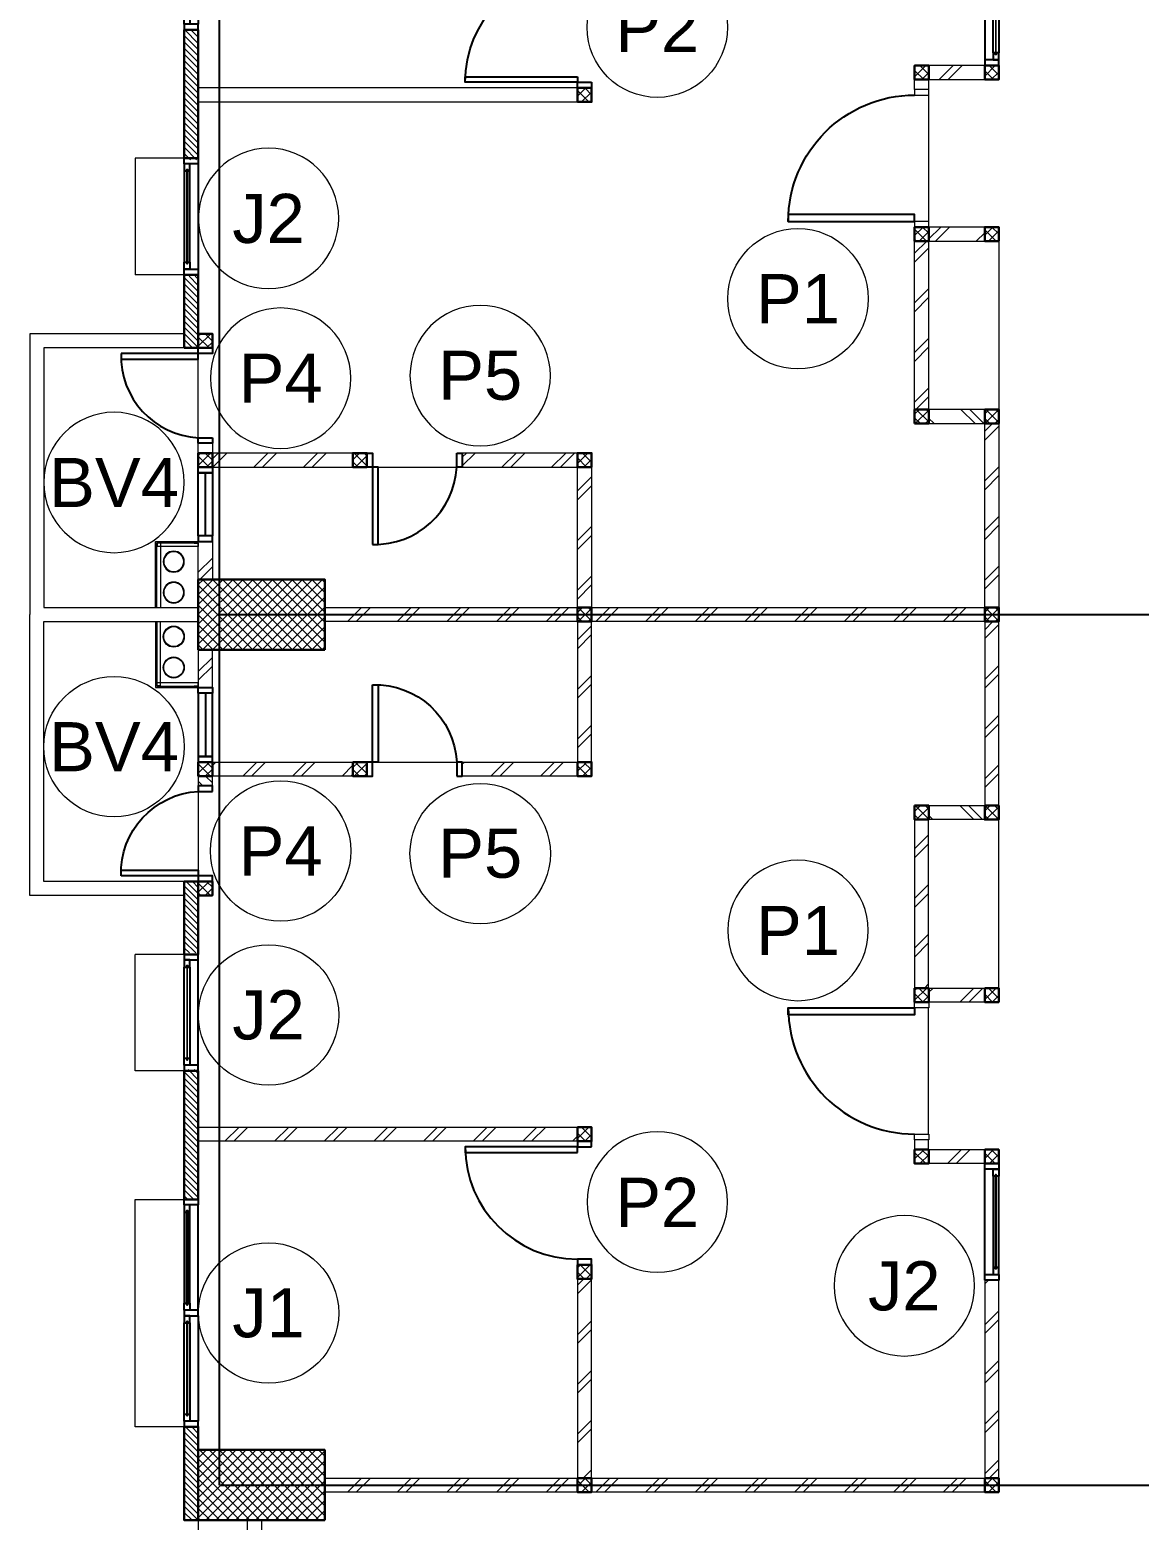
# Model space of a CAD drawing. Header units: millimetres. Extents: x -108 to 351, y -17 to 192.
# Drawn here: x 31.29 to 39.19, y 102.2 to 112.81 of the extents above; entities that cross this region are included whole.
import ezdxf
from ezdxf.enums import TextEntityAlignment as Align

# ---------------------------------------------------------------- set-up
doc = ezdxf.new("R2010")
doc.units = ezdxf.units.MM
for name, color, linetype, lineweight in [('ars', 11, 'Continuous', 0), ('KACA', 151, 'Continuous', 5), ('KOL', 1, 'Continuous', 30), ('KOLOM', 4, 'Continuous', 9), ('lan', 7, 'Continuous', 15), ('NOT', 7, 'Continuous', 20), ('tem', 5, 'Continuous', 20)]:
    doc.layers.add(name, color=color, linetype=linetype, lineweight=lineweight)
doc.layers.add('as', color=1, linetype='Continuous', plot=False)
doc.layers.add('Kusen', color=30, linetype='Continuous')
doc.styles.add('S', font='simplex', dxfattribs={"width": 0.75})
doc.styles.get("Standard").update_dxf_attribs({"font": 'arial.ttf'})
pattern_1 = [(135, (413.104584, 513.678732), (-0.0220970869, -0.0220970869), [])]
pattern_2 = [(45, (39.2, 56.965), (-0.1767767, 0.1767767), []), (45, (39.2625, 56.965), (-0.1767767, 0.1767767), [])]
pattern_3 = [(315, (30.64564, 28), (0.176777, 0.176777), []), (315, (30.64564, 27.9375), (0.176777, 0.176777), [])]
pattern_4 = [(45, (39.2, 50.765), (-0.1767767, 0.1767767), []), (45, (39.2625, 50.765), (-0.1767767, 0.1767767), [])]

# ---------------------------------------------------------------- blocks, each defined once
blk = doc.blocks.new("k2'")
at = {"layer": 'ars'}
h = blk.add_hatch(dxfattribs=at)
h.set_pattern_fill('_USER', color=256, scale=0.05, angle=45, double=1, pattern_type=0)
h.set_pattern_definition([(45, (0, -4.95), (-0.03535534, 0.03535534), []), (135, (0, -4.95), (-0.03535534, -0.03535534), [])])
h.paths.add_polyline_path([(-0.25, -0.45), (0.25, -0.45), (0.25, 0.45), (-0.25, 0.45)])
at = {"layer": 'KOL'}
blk.add_lwpolyline([(-0.25, -0.45), (0.25, -0.45), (0.25, 0.45), (-0.25, 0.45)], close=True, dxfattribs=at)
blk = doc.blocks.new('T. J1')
at = {"layer": 'Kusen'}
for p, q in [((-0.019, 0), (-0.769, 0)), ((-0.719, 0.1), (-0.069, 0.1)), ((-0.069, 0.06), (-0.719, 0.06)), ((0.021, 0), (0.771, 0)), ((0.721, 0.1), (0.071, 0.1)), ((0.071, 0.06), (0.721, 0.06))]:
    blk.add_line(p, q, dxfattribs=at)
for points in [[(-0.809, 0), (-0.769, 0), (-0.769, 0.1), (-0.809, 0.1)], [(-0.019, 0), (0.021, 0), (0.021, 0.1), (-0.019, 0.1)], [(0.811, 0), (0.771, 0), (0.771, 0.1), (0.811, 0.1)]]:
    blk.add_lwpolyline(points, close=True, dxfattribs=at)
for points in [[(-0.719, 0.077), (-0.719, 0.06), (-0.769, 0.06), (-0.769, 0.1), (-0.719, 0.1), (-0.719, 0.082), (-0.729, 0.082), (-0.729, 0.077), (-0.719, 0.077)], [(-0.069, 0.077), (-0.069, 0.06), (-0.019, 0.06), (-0.019, 0.1), (-0.069, 0.1), (-0.069, 0.082), (-0.059, 0.082), (-0.059, 0.077), (-0.069, 0.077)], [(0.071, 0.077), (0.071, 0.06), (0.021, 0.06), (0.021, 0.1), (0.071, 0.1), (0.071, 0.082), (0.061, 0.082), (0.061, 0.077), (0.071, 0.077)], [(0.721, 0.077), (0.721, 0.06), (0.771, 0.06), (0.771, 0.1), (0.721, 0.1), (0.721, 0.082), (0.731, 0.082), (0.731, 0.077), (0.721, 0.077)]]:
    blk.add_lwpolyline(points, dxfattribs=at)
at = {"layer": 'Kusen', "color": 141}
for points in [[(-0.729, 0.077), (-0.059, 0.077), (-0.059, 0.082), (-0.729, 0.082)], [(0.731, 0.077), (0.061, 0.077), (0.061, 0.082), (0.731, 0.082)]]:
    blk.add_lwpolyline(points, close=True, dxfattribs=at)
blk = doc.blocks.new('T. J2')
at = {"layer": 'KACA', "color": 141}
blk.add_lwpolyline([(-0.379, 0.077), (0.291, 0.077), (0.291, 0.082), (-0.379, 0.082)], close=True, dxfattribs=at)
at = {"layer": 'Kusen'}
for p, q in [((-0.419, 0), (0.331, 0)), ((-0.369, 0.1), (0.281, 0.1)), ((0.281, 0.06), (-0.369, 0.06))]:
    blk.add_line(p, q, dxfattribs=at)
for points in [[(-0.459, 0), (-0.419, 0), (-0.419, 0.1), (-0.459, 0.1)], [(0.331, 0), (0.371, 0), (0.371, 0.1), (0.331, 0.1)]]:
    blk.add_lwpolyline(points, close=True, dxfattribs=at)
for points in [[(-0.369, 0.077), (-0.369, 0.06), (-0.419, 0.06), (-0.419, 0.1), (-0.369, 0.1), (-0.369, 0.082), (-0.379, 0.082), (-0.379, 0.077), (-0.369, 0.077)], [(0.281, 0.077), (0.281, 0.06), (0.331, 0.06), (0.331, 0.1), (0.281, 0.1), (0.281, 0.082), (0.291, 0.082), (0.291, 0.077), (0.281, 0.077)]]:
    blk.add_lwpolyline(points, dxfattribs=at)
blk = doc.blocks.new('P.80')
at = {"layer": 'Kusen'}
for points in [[(-69.809, -74.837), (-69.769, -74.837), (-69.769, -74.037), (-69.809, -74.037)], [(-70.609, -74.937), (-70.569, -74.937), (-70.569, -74.837), (-70.609, -74.837)], [(-69.769, -74.937), (-69.729, -74.937), (-69.729, -74.837), (-69.769, -74.837)]]:
    blk.add_lwpolyline(points, close=True, dxfattribs=at)
blk.add_arc((-69.769, -74.837), 0.8, 90, 180, dxfattribs=at)
blk = doc.blocks.new('K 10.10')
at = {"layer": 'ars'}
h = blk.add_hatch(dxfattribs=at)
h.set_pattern_fill('_USER', color=256, scale=0.05, angle=45, double=1, pattern_type=0)
h.set_pattern_definition([(45, (0, 0), (-0.035355339, 0.035355339), []), (135, (0, 0), (-0.035355339, -0.035355339), [])])
h.paths.add_polyline_path([(1560.538, 1380.407), (1560.638, 1380.407), (1560.638, 1380.507), (1560.538, 1380.507)])
at = {"layer": 'KOL'}
blk.add_lwpolyline([(1560.538, 1380.407), (1560.638, 1380.407), (1560.638, 1380.507), (1560.538, 1380.507)], close=True, dxfattribs=at)
blk = doc.blocks.new('P-90')
at = {"layer": 'Kusen'}
blk.add_lwpolyline([(374.691, -21.598), (374.741, -21.598), (374.741, -22.498), (374.691, -22.498)], close=True, dxfattribs=at)
at = {"layer": 'Kusen', "lineweight": 9}
for points in [[(373.801, -22.498), (373.841, -22.498), (373.841, -22.598), (373.801, -22.598)], [(374.741, -22.498), (374.781, -22.498), (374.781, -22.598), (374.741, -22.598)]]:
    blk.add_lwpolyline(points, close=True, dxfattribs=at)
at = {"layer": 'Kusen'}
blk.add_arc((374.741, -22.498), 0.9, 90, 180, dxfattribs=at)
blk = doc.blocks.new('P.60')
at = {"layer": 'Kusen'}
for points in [[(1472.835, 997.535), (1472.875, 997.535), (1472.875, 997.435), (1472.835, 997.435)], [(1473.475, 997.535), (1473.515, 997.535), (1473.515, 997.435), (1473.475, 997.435)], [(1472.875, 996.885), (1472.915, 996.885), (1472.915, 997.435), (1472.875, 997.435)]]:
    blk.add_lwpolyline(points, close=True, dxfattribs=at)
blk.add_arc((1472.895, 997.466), 0.581, 268.0266, 356.9943, dxfattribs=at)
blk = doc.blocks.new('BV')
at = {"layer": 'Kusen'}
for points in [[(-0.225, 0.1), (-0.265, 0.1), (-0.265, 0), (-0.225, 0)], [(-0.225, 0.1), (-0.265, 0.1), (-0.265, 0), (-0.225, 0)], [(0.225, 0.1), (-0.225, 0.1), (-0.225, 0), (0.225, 0)], [(0.225, 0.1), (0.265, 0.1), (0.265, 0), (0.225, 0)]]:
    blk.add_lwpolyline(points, close=True, dxfattribs=at)
at = {"layer": 'Kusen', "color": 141}
blk.add_lwpolyline([(0.225, 0.05), (-0.225, 0.05)], dxfattribs=at)
blk = doc.blocks.new('2-typikal-1a')
at = {"layer": 'ars'}
for points in [[(6.15, 0.455), (5.68, 0.455), (5.68, 0.15)], [(6.15, 0.445), (5.69, 0.445), (5.69, 0.15)], [(5.715, 0.445), (5.69, 0.445), (5.69, 0.419), (5.692, 0.419), (5.692, 0.443), (5.715, 0.443), (5.715, 0.445)], [(5.715, 0.152), (5.715, 0.443)], [(5.69, 0.419), (6.15, 0.419)], [(5.715, 0.15), (5.69, 0.15), (5.69, 0.179), (5.692, 0.179), (5.692, 0.152), (5.715, 0.152), (5.715, 0.15)]]:
    blk.add_lwpolyline(points, dxfattribs=at)
for centre, radius in [((5.823, 0.325), 0.075), ((5.823, 0.325), 0.071), ((6.043, 0.325), 0.075), ((6.043, 0.325), 0.071)]:
    blk.add_circle(centre, radius, dxfattribs=at)
at = {"layer": 'KOL'}
for points in [[(2.035, 0.15), (2.95, 0.15), (2.95, 0.25), (2.035, 0.25)], [(3.78, 0.15), (4.3, 0.15), (4.3, 0.25), (3.78, 0.25)]]:
    blk.add_lwpolyline(points, close=True, dxfattribs=at)
at = {"layer": 'lan'}
for p, q in [((4.2, 0.25), (4.2, 1.35)), ((4.2, 1.35), (6.2, 1.35)), ((4.3, 0.25), (4.3, 1.25)), ((4.3, 1.25), (6.15, 1.25)), ((6.15, 1.25), (6.15, 0.15)), ((4.94, 0.15), (4.38, 0.15)), ((5.15, -1.13), (5.15, -1.69)), ((2.5, -5.05), (3.4, -5.05)), ((3.544, -5.55), (4.744, -5.55))]:
    blk.add_line(p, q, dxfattribs=at)
at = {"layer": 'tem', "ltscale": 2}
blk.add_lwpolyline([(2.549, -2.55), (2.449, -2.55), (2.449, 0.15), (2.549, 0.15)], close=True, dxfattribs=at)
at = {"layer": 'tem'}
for points in [[(4.98, 0.05), (5.05, 0.05), (5.05, 0.15), (4.98, 0.15)], [(5.68, 0.05), (5.95, 0.05), (5.95, 0.15), (5.68, 0.15)], [(5.05, -0.95), (5.05, 0.05), (5.15, 0.05), (5.15, -0.95)], [(5.05, -2.55), (5.05, -1.73), (5.15, -1.73), (5.15, -2.55)], [(0.05, -2.65), (1.469, -2.65), (1.469, -2.55), (0.05, -2.55)], [(5.15, -2.65), (6.15, -2.65), (6.15, -2.55), (5.15, -2.55)], [(2.39, -5.05), (2.46, -5.05), (2.46, -4.95), (2.39, -4.95)], [(3.54, -5.05), (4.74, -5.05), (4.74, -4.95), (3.54, -4.95)], [(2.29, -5.45), (2.29, -5.05), (2.39, -5.05), (2.39, -5.45)], [(3.44, -5.45), (3.44, -5.05), (3.54, -5.05), (3.54, -5.45)], [(4.74, -5.45), (4.74, -5.05), (4.84, -5.05), (4.84, -5.45)], [(0.05, -5.55), (1.46, -5.55), (1.46, -5.45), (0.05, -5.45)], [(4.84, -5.55), (6.15, -5.55), (6.15, -5.45), (4.84, -5.45)]]:
    blk.add_lwpolyline(points, close=True, dxfattribs=at)
blk.add_blockref('BV', (5.415, 0.05))
at = {"layer": 'KOLOM', "extrusion": (0, 0, -1), "xscale": -1, "zscale": -1, "rotation": 180}
for p in [(-1564.838, 1380.557), (-1565.688, 1380.557), (-1565.688, 1379.457), (-1562.107, 1377.857), (-1563.087, 1377.857), (-1565.688, 1377.857), (-1562.928, 1375.456), (-1564.078, 1375.456), (-1565.378, 1375.456), (-1562.928, 1374.957), (-1564.078, 1374.957), (-1565.378, 1374.957)]:
    blk.add_blockref('K 10.10', p, dxfattribs=at)
at = {"layer": 'Kusen', "xscale": -1}
for name, p, rotation in [('P.60', (-1468.535, 997.585), 180), ('P.60', (1002.585, 1471.785), 90), ('T. J2', (1.919, -5.45), 180)]:
    blk.add_blockref(name, p, dxfattribs=dict(at, rotation=rotation))
at = {"layer": 'Kusen'}
for name, p in [('T. J1', (1.224, 0.15)), ('T. J2', (3.409, 0.15)), ('P.80', (72.178, 72.287)), ('P-90', (-371.341, 17.547))]:
    blk.add_blockref(name, p, dxfattribs=at)
blk = doc.blocks.new('LANTAI-2')
at = {"layer": 'ars'}
h = blk.add_hatch(dxfattribs=at)
h.set_pattern_fill('ANSI31', color=256, scale=0.25, angle=90, style=0)
h.set_pattern_definition(pattern_1)
h.paths.add_polyline_path([(30.5, 25.965), (30.5, 25.04), (30.4, 25.04), (30.4, 25.965)])
h = blk.add_hatch(dxfattribs=at)
h.set_pattern_fill('TEMBOK', color=256, scale=0.25)
h.set_pattern_definition(pattern_2)
h.paths.add_polyline_path([(36.1, 25.71), (35.7, 25.71), (35.7, 25.61), (36.1, 25.61)])
h = blk.add_hatch(dxfattribs=at)
h.set_pattern_fill('TEMBOK', color=256, scale=0.25)
h.set_pattern_definition(pattern_2)
h.paths.add_polyline_path([(36.1, 24.56), (35.7, 24.56), (35.7, 24.46), (36.1, 24.46)])
h = blk.add_hatch(dxfattribs=at)
h.set_pattern_fill('TEMBOK', color=256, scale=0.25)
h.set_pattern_definition(pattern_2)
h.paths.add_polyline_path([(35.7, 24.46), (35.7, 23.26), (35.6, 23.26), (35.6, 24.46)])
h = blk.add_hatch(dxfattribs=at)
h.set_pattern_fill('ANSI31', color=256, scale=0.25, angle=90, style=0)
h.set_pattern_definition(pattern_1)
h.paths.add_polyline_path([(30.5, 24.21), (30.5, 23.7), (30.4, 23.7), (30.4, 24.21)])
h = blk.add_hatch(dxfattribs=at)
h.set_pattern_fill('TEMBOK', color=256, scale=0.25, angle=-90)
h.set_pattern_definition(pattern_3)
h.paths.add_polyline_path([(36.1, 23.26), (35.7, 23.26), (35.7, 23.16), (36.1, 23.16)])
h = blk.add_hatch(dxfattribs=at)
h.set_pattern_fill('TEMBOK', color=256, scale=0.25)
h.set_pattern_definition(pattern_2)
h.paths.add_polyline_path([(36.2, 23.16), (36.2, 21.85), (36.1, 21.85), (36.1, 23.16)])
h = blk.add_hatch(dxfattribs=at)
h.set_pattern_fill('TEMBOK', color=256, scale=0.25)
h.set_pattern_definition(pattern_2)
h.paths.add_polyline_path([(31.6, 22.95), (30.6, 22.95), (30.6, 22.85), (31.6, 22.85)])
h = blk.add_hatch(dxfattribs=at)
h.set_pattern_fill('TEMBOK', color=256, scale=0.25)
h.set_pattern_definition(pattern_2)
h.paths.add_polyline_path([(33.2, 22.95), (32.38, 22.95), (32.38, 22.85), (33.2, 22.85)])
h = blk.add_hatch(dxfattribs=at)
h.set_pattern_fill('TEMBOK', color=256, scale=0.25)
h.set_pattern_definition(pattern_2)
h.paths.add_polyline_path([(33.3, 22.85), (33.3, 21.85), (33.2, 21.85), (33.2, 22.85)])
h = blk.add_hatch(dxfattribs=at)
h.set_pattern_fill('TEMBOK', color=256, scale=0.25)
h.set_pattern_definition(pattern_2)
h.paths.add_polyline_path([(30.6, 22.32), (30.6, 22.05), (30.5, 22.05), (30.5, 22.32)])
h = blk.add_hatch(dxfattribs=at)
h.set_pattern_fill('TEMBOK', color=256, scale=0.25)
h.set_pattern_definition(pattern_2)
h.paths.add_polyline_path([(33.2, 21.75), (33.2, 21.85), (31.4, 21.85), (31.4, 21.75)])
h = blk.add_hatch(dxfattribs=at)
h.set_pattern_fill('TEMBOK', color=256, scale=0.25)
h.set_pattern_definition(pattern_2)
h.paths.add_polyline_path([(36.1, 21.75), (36.1, 21.85), (33.3, 21.85), (33.3, 21.75)])
h = blk.add_hatch(dxfattribs=at)
h.set_pattern_fill('TEMBOK', color=256, scale=0.25)
h.set_pattern_definition(pattern_2)
h.paths.add_polyline_path([(33.3, 20.75), (33.3, 21.75), (33.2, 21.75), (33.2, 20.75)])
h = blk.add_hatch(dxfattribs=at)
h.set_pattern_fill('TEMBOK', color=256, scale=0.25)
h.set_pattern_definition(pattern_2)
h.paths.add_polyline_path([(36.2, 20.44), (36.2, 21.75), (36.1, 21.75), (36.1, 20.44)])
h = blk.add_hatch(dxfattribs=at)
h.set_pattern_fill('TEMBOK', color=256, scale=0.25)
h.set_pattern_definition(pattern_2)
h.paths.add_polyline_path([(30.6, 21.28), (30.6, 21.55), (30.5, 21.55), (30.5, 21.28)])
h = blk.add_hatch(dxfattribs=at)
h.set_pattern_fill('TEMBOK', color=256, scale=0.25)
h.set_pattern_definition(pattern_2)
h.paths.add_polyline_path([(31.6, 20.65), (30.6, 20.65), (30.6, 20.75), (31.6, 20.75)])
h = blk.add_hatch(dxfattribs=at)
h.set_pattern_fill('TEMBOK', color=256, scale=0.25)
h.set_pattern_definition(pattern_2)
h.paths.add_polyline_path([(33.2, 20.65), (32.38, 20.65), (32.38, 20.75), (33.2, 20.75)])
h = blk.add_hatch(dxfattribs=at)
h.set_pattern_fill('ANSI32', color=256, scale=0.25, angle=90, style=0, double=1)
h.set_pattern_definition([(135, (85.72964, 23.02327), (-0.06629126, -0.06629126), []), (135, (85.72964, 23.06746), (-0.06629126, -0.06629126), [])])
h.paths.add_polyline_path([(30.6, 20.58), (30.6, 20.65), (30.5, 20.65), (30.5, 20.58)])
h = blk.add_hatch(dxfattribs=at)
h.set_pattern_fill('TEMBOK', color=256, scale=0.25, angle=-90)
h.set_pattern_definition(pattern_3)
h.paths.add_polyline_path([(36.1, 20.34), (35.7, 20.34), (35.7, 20.44), (36.1, 20.44)])
h = blk.add_hatch(dxfattribs=at)
h.set_pattern_fill('TEMBOK', color=256, scale=0.25)
h.set_pattern_definition(pattern_2)
h.paths.add_polyline_path([(35.7, 19.14), (35.7, 20.34), (35.6, 20.34), (35.6, 19.14)])
h = blk.add_hatch(dxfattribs=at)
h.set_pattern_fill('ANSI31', color=256, scale=0.25, angle=90, style=0)
h.set_pattern_definition(pattern_1)
h.paths.add_polyline_path([(30.5, 19.39), (30.5, 19.9), (30.4, 19.9), (30.4, 19.39)])
h = blk.add_hatch(dxfattribs=at)
h.set_pattern_fill('TEMBOK', color=256, scale=0.25)
h.set_pattern_definition(pattern_2)
h.paths.add_polyline_path([(36.1, 19.04), (35.7, 19.04), (35.7, 19.14), (36.1, 19.14)])
h = blk.add_hatch(dxfattribs=at)
h.set_pattern_fill('ANSI31', color=256, scale=0.25, angle=90, style=0)
h.set_pattern_definition(pattern_1)
h.paths.add_polyline_path([(30.5, 17.635), (30.5, 18.56), (30.4, 18.56), (30.4, 17.635)])
h = blk.add_hatch(dxfattribs=at)
h.set_pattern_fill('TEMBOK', color=256, scale=0.25)
h.set_pattern_definition(pattern_2)
h.paths.add_polyline_path([(33.2, 18.149), (33.2, 18.049), (30.5, 18.049), (30.5, 18.149)])
h = blk.add_hatch(dxfattribs=at)
h.set_pattern_fill('TEMBOK', color=256, scale=0.25)
h.set_pattern_definition(pattern_2)
h.paths.add_polyline_path([(36.1, 17.89), (35.7, 17.89), (35.7, 17.99), (36.1, 17.99)])
h = blk.add_hatch(dxfattribs=at)
h.set_pattern_fill('TEMBOK', color=256, scale=0.25)
h.set_pattern_definition(pattern_2)
h.paths.add_polyline_path([(33.3, 15.65), (33.3, 17.069), (33.2, 17.069), (33.2, 15.65)])
h = blk.add_hatch(dxfattribs=at)
h.set_pattern_fill('TEMBOK', color=256, scale=0.25)
h.set_pattern_definition(pattern_2)
h.paths.add_polyline_path([(36.2, 15.65), (36.2, 17.06), (36.1, 17.06), (36.1, 15.65)])
h = blk.add_hatch(dxfattribs=at)
h.set_pattern_fill('ANSI31', color=256, scale=0.25, angle=90, style=0)
h.set_pattern_definition(pattern_1)
h.paths.add_polyline_path([(30.5, 15.35), (30.5, 16.015), (30.4, 16.015), (30.4, 15.35)])
h = blk.add_hatch(dxfattribs=at)
h.set_pattern_fill('TEMBOK', color=256, scale=0.25)
h.set_pattern_definition(pattern_4)
h.paths.add_polyline_path([(33.2, 15.55), (33.2, 15.65), (31.4, 15.65), (31.4, 15.55)])
h = blk.add_hatch(dxfattribs=at)
h.set_pattern_fill('TEMBOK', color=256, scale=0.25)
h.set_pattern_definition(pattern_4)
h.paths.add_polyline_path([(36.1, 15.55), (36.1, 15.65), (33.3, 15.65), (33.3, 15.55)])
at = {"layer": 'as'}
for p, q in [((30.65, 15.6), (30.65, 40.4)), ((30.65, 21.8), (43.75, 21.8)), ((30.65, 15.6), (43.75, 15.6))]:
    blk.add_line(p, q, dxfattribs=at)
at = {"layer": 'KOL'}
blk.add_lwpolyline([(30.5, 15.35), (30.5, 16.015), (30.4, 16.015), (30.4, 15.35)], close=True, dxfattribs=at)
at = {"layer": 'lan'}
for p, q in [((30.4, 25.05), (30.05, 25.05)), ((30.05, 25.05), (30.05, 24.22)), ((30.4, 24.22), (30.05, 24.22)), ((30.05, 18.55), (30.05, 19.38)), ((30.4, 19.38), (30.05, 19.38)), ((30.4, 18.55), (30.05, 18.55)), ((30.05, 16.015), (30.05, 17.635)), ((30.05, 17.635), (30.4, 17.635)), ((30.4, 16.015), (30.05, 16.015)), ((30.5, 15.35), (30.5, 13.7))]:
    blk.add_line(p, q, dxfattribs=at)
blk.add_lwpolyline([(30.95, 15.35), (30.95, 13.25), (30.85, 13.25), (30.85, 15.35)], close=True, dxfattribs=at)
at = {"layer": 'tem', "ltscale": 2}
for points in [[(31.4, 21.75), (31.4, 21.85), (33.2, 21.85), (33.2, 21.75)], [(33.3, 21.75), (33.3, 21.85), (36.1, 21.85), (36.1, 21.75)], [(31.4, 15.55), (31.4, 15.65), (33.2, 15.65), (33.2, 15.55)], [(33.3, 15.55), (33.3, 15.65), (36.1, 15.65), (36.1, 15.55)]]:
    blk.add_lwpolyline(points, close=True, dxfattribs=at)
at = {"layer": 'KOL', "rotation": 90}
for p in [(30.95, 21.8), (30.95, 15.6)]:
    blk.add_blockref("k2'", p, dxfattribs=at)
at = {"layer": 'KOLOM', "extrusion": (0, 0, -1), "xscale": -1, "zscale": -1, "rotation": 90}
for p in [(1347.207, 1582.388), (1344.307, 1582.388), (1347.207, 1576.188), (1344.307, 1576.188)]:
    blk.add_blockref('K 10.10', p, dxfattribs=at)
at = {"layer": 'lan', "xscale": -1, "rotation": 90}
blk.add_blockref('2-typikal-1a', (30.65, 28), dxfattribs=at)
at = {"layer": 'lan', "rotation": 90}
blk.add_blockref('2-typikal-1a', (30.65, 15.6), dxfattribs=at)
blk = doc.blocks.new('NAV')
blk.add_circle((0, -0.4), 0.4)
at = {"style": 'S', "width": 0.75, "flags": 4}
blk.add_attdef('AV', text='', height=0.3, dxfattribs=at).set_placement((0, -0.4), align=Align.MIDDLE)

msp = doc.modelspace()

# ---------------------------------------------------------------- block references
at = {"layer": 'lan'}
msp.add_blockref('LANTAI-2', (1.99422, 86.84737), dxfattribs=at)
at = {"layer": 'NOT'}
ref = msp.add_blockref('NAV', (35.76211, 112.33105), dxfattribs=dict(at, xscale=1.25, yscale=1.25, zscale=1.25, rotation=180))
ref.add_attrib('AV', 'P2', dxfattribs={"layer": '0', "height": 0.35, "flags": 4}).set_placement((35.76211, 112.83105), align=Align.MIDDLE)
ref = msp.add_blockref('NAV', (32.99422, 110.96917), dxfattribs=dict(at, xscale=-1.25, yscale=1.25, zscale=1.25, rotation=180))
ref.add_attrib('AV', 'J2', dxfattribs={"layer": '0', "height": 0.35, "flags": 4}).set_placement((32.99422, 111.46917), align=Align.MIDDLE)
ref = msp.add_blockref('NAV', (36.76442, 110.39728), dxfattribs=dict(at, xscale=1.25, yscale=1.25, zscale=1.25, rotation=180))
ref.add_attrib('AV', 'P1', dxfattribs={"layer": '0', "height": 0.35, "flags": 4}).set_placement((36.76442, 110.89728), align=Align.MIDDLE)
ref = msp.add_blockref('NAV', (33.07996, 109.83104), dxfattribs=dict(at, xscale=-1.25, yscale=1.25, zscale=1.25, rotation=180))
ref.add_attrib('AV', 'P4', dxfattribs={"layer": '0', "height": 0.35, "flags": 4}).set_placement((33.07996, 110.33104), align=Align.MIDDLE)
ref = msp.add_blockref('NAV', (34.50139, 109.84948), dxfattribs=dict(at, xscale=-1.25, yscale=1.25, zscale=1.25, rotation=180))
ref.add_attrib('AV', 'P5', dxfattribs={"layer": '0', "height": 0.35, "flags": 4}).set_placement((34.50139, 110.34948), align=Align.MIDDLE)
ref = msp.add_blockref('NAV', (31.89379, 109.08836), dxfattribs=dict(at, xscale=-1.25, yscale=1.25, zscale=1.25, rotation=180))
ref.add_attrib('AV', 'BV4', dxfattribs={"layer": '0', "height": 0.35, "flags": 4}).set_placement((31.89379, 109.58836), align=Align.MIDDLE)
ref = msp.add_blockref('NAV', (31.89379, 108.20639), dxfattribs=dict(at, xscale=1.25, yscale=1.25, zscale=1.25))
ref.add_attrib('AV', 'BV4', dxfattribs={"layer": '0', "height": 0.35, "flags": 4}).set_placement((31.89379, 107.70639), align=Align.MIDDLE)
ref = msp.add_blockref('NAV', (33.07996, 107.46371), dxfattribs=dict(at, xscale=1.25, yscale=1.25, zscale=1.25))
ref.add_attrib('AV', 'P4', dxfattribs={"layer": '0', "height": 0.35, "flags": 4}).set_placement((33.07996, 106.96371), align=Align.MIDDLE)
ref = msp.add_blockref('NAV', (34.50139, 107.44527), dxfattribs=dict(at, xscale=1.25, yscale=1.25, zscale=1.25))
ref.add_attrib('AV', 'P5', dxfattribs={"layer": '0', "height": 0.35, "flags": 4}).set_placement((34.50139, 106.94527), align=Align.MIDDLE)
ref = msp.add_blockref('NAV', (36.76442, 106.89746), dxfattribs=dict(at, xscale=-1.25, yscale=1.25, zscale=1.25))
ref.add_attrib('AV', 'P1', dxfattribs={"layer": '0', "height": 0.35, "flags": 4}).set_placement((36.76442, 106.39746), align=Align.MIDDLE)
ref = msp.add_blockref('NAV', (32.99422, 106.29629), dxfattribs=dict(at, xscale=1.25, yscale=1.25, zscale=1.25))
ref.add_attrib('AV', 'J2', dxfattribs={"layer": '0', "height": 0.35, "flags": 4}).set_placement((32.99422, 105.79629), align=Align.MIDDLE)
ref = msp.add_blockref('NAV', (35.76211, 104.9637), dxfattribs=dict(at, xscale=-1.25, yscale=1.25, zscale=1.25))
ref.add_attrib('AV', 'P2', dxfattribs={"layer": '0', "height": 0.35, "flags": 4}).set_placement((35.76211, 104.4637), align=Align.MIDDLE)
ref = msp.add_blockref('NAV', (37.5216, 103.36665), dxfattribs=dict(at, xscale=-1.25, yscale=1.25, zscale=1.25, rotation=180))
ref.add_attrib('AV', 'J2', dxfattribs={"layer": '0', "height": 0.35, "flags": 4}).set_placement((37.5216, 103.86665), align=Align.MIDDLE)
ref = msp.add_blockref('NAV', (32.99422, 104.17237), dxfattribs=dict(at, xscale=1.25, yscale=1.25, zscale=1.25))
ref.add_attrib('AV', 'J1', dxfattribs={"layer": '0', "height": 0.35, "flags": 4}).set_placement((32.99422, 103.67237), align=Align.MIDDLE)

doc.saveas('drawing.dxf')
